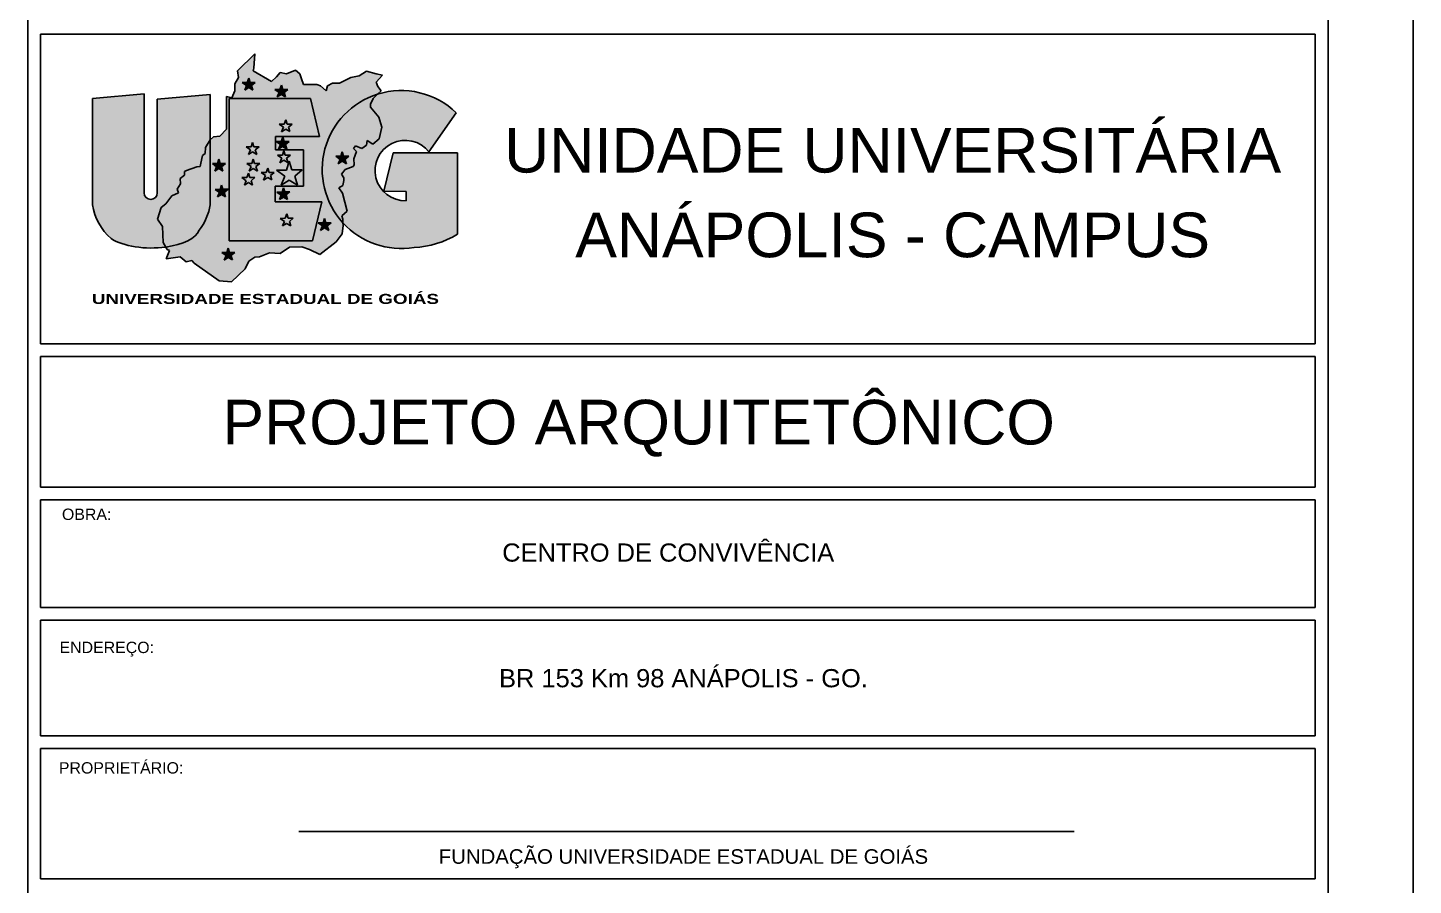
# Model space of a CAD drawing. Extents: x -81 to 244, y 231 to 317.
# Drawn here: x 224.53 to 244.03, y 241.77 to 253.85 of the extents above; entities that cross this region are included whole.
import ezdxf
from ezdxf.enums import TextEntityAlignment as Align

# ---------------------------------------------------------------- set-up
doc = ezdxf.new("R2010")
doc.units = 0
doc.header["$MEASUREMENT"] = 0
for name, color, linetype in [('CAR', 5, 'CONTINUOUS'), ('EST', 6, 'CONTINUOUS'), ('Layer131', 131, 'CONTINUOUS'), ('Layer166', 166, 'CONTINUOUS'), ('Layer51', 51, 'CONTINUOUS'), ('TEXTO02', 3, 'CONTINUOUS'), ('TEXTO05', 3, 'CONTINUOUS'), ('VIDRO', 250, 'CONTINUOUS')]:
    doc.layers.add(name, color=color, linetype=linetype)
doc.styles.add('ARIAL', font='Arial')
doc.styles.add('REGUA60', font='cityb___.ttf', dxfattribs={"width": 1.4})

# ---------------------------------------------------------------- blocks, each defined once
blk = doc.blocks.new('logoUEG')
at = {"layer": 'Layer131'}
h = blk.add_hatch(color=256, dxfattribs=at)
edge = h.paths.add_edge_path()
edge.add_line((13.31374443425739, 10.07438167287063), (13.31374443425739, 15.64208831391795))
edge.add_line((13.31374443425739, 15.64208831391795), (12.91357246593111, 14.98441400410258))
edge.add_line((12.91357246593111, 14.98441400410258), (12.86634155228398, 14.48418719361882))
edge.add_line((12.86634155228398, 14.48418719361882), (12.64908112205887, 14.29542202723206))
edge.add_line((12.64908112205887, 14.29542202723206), (12.51683481706834, 13.63474504543035))
edge.add_line((12.51683481706834, 13.63474504543035), (12.44126586167624, 13.35159766269993))
edge.add_line((12.44126586167624, 13.35159766269993), (12.16732808185259, 13.34215933101052))
edge.add_line((12.16732808185259, 13.34215933101052), (11.2888386588927, 13.02125898837346))
edge.add_line((11.2888386588927, 13.02125898837346), (11.11880850926048, 12.92687640518017))
edge.add_line((11.11880850926048, 12.92687640518017), (11.11880850926048, 12.62485272592198))
edge.add_line((11.11880850926048, 12.62485272592198), (10.74096309924562, 12.32282867981334))
edge.add_line((10.74096309924562, 12.32282867981334), (10.77488341362277, 11.87751536560842))
edge.add_line((10.77488341362277, 11.87751536560842), (10.47346601365666, 11.42190565621047))
edge.add_line((10.47346601365666, 11.42190565621047), (10.58166701796824, 11.10529526424105))
edge.add_line((10.58166701796824, 11.10529526424105), (10.01747575038883, 10.83501810036492))
edge.add_line((10.01747575038883, 10.83501810036492), (9.499656341799891, 10.15546445518342))
edge.add_line((9.499656341799891, 10.15546445518342), (9.113223550490602, 9.838854430064885))
edge.add_line((9.113223550490602, 9.838854430064885), (8.788620537556426, 8.848482229851186))
edge.add_line((8.788620537556426, 8.848482229851186), (9.217560391483062, 8.199817403398754))
edge.add_line((9.217560391483062, 8.199817403398754), (9.263932250473658, 6.8329879083538))
edge.add_line((9.263932250473658, 6.8329879083538), (9.49971543192214, 6.445410205460206))
edge.add_ellipse((8.25534384263733, 8.2178625999411), major_axis=(-4.182594685748472, 0), ratio=0.4438677931801779, start_angle=107.3082217210504, end_angle=169.5576538933651)
edge.add_arc((8.431619338895757, 10.87819592848132), 4.947854363689617, 322.7221573472273, 350.6504538679679)
h.paths.add_polyline_path([(22.89404920851541, 10.33366505860428), (18.89737180258476, 10.33366505860425), (18.89737180258476, 11.66477944870653), (21.31955205684073, 11.6647794487065), (21.31955205684073, 14.79173454204079), (18.90756904091074, 14.79173454204073), (18.90756904091074, 15.92786308049267), (22.69782770419829, 15.92786308049267), (21.90531908035689, 19.19853739080133), (14.94502592170352, 19.19853739080133), (14.94298685387082, 6.974186128151615), (22.09048429169127, 6.974186128151615)])
h.paths.add_polyline_path([(16.24000428703096, 11.76136056741805), (16.40058863376623, 12.14360969918599), (16.03218902664844, 12.40788078538748), (16.46671115320726, 12.41259958438158), (16.58951102224648, 12.78541038445991), (16.70286445533452, 12.41731875022631), (17.14683238479017, 12.41731875022631), (16.82094110639844, 12.1436096991859), (16.94374097543755, 11.76607973326284), (16.58478780427083, 11.97844036202272)], flags=16)
h.paths.add_polyline_path([(19.31944048536707, 8.909402170655397), (19.75396261192589, 8.91412096964956), (19.87676248096511, 9.286931769727886), (19.99011591405304, 8.91884013549415), (20.43408384350903, 8.91884013549415), (20.10819256511684, 8.645131084453851), (20.23099243415618, 8.267601118530848), (19.87203926298957, 8.479961747290616), (19.52725574574947, 8.262881952686001), (19.68784009248498, 8.645131084453794)], flags=16)
h.paths.add_polyline_path([(17.89779998684389, 12.1963778532791), (18.0583843335794, 12.57862698504817), (17.68998472646138, 12.84289807124981), (18.12450685302042, 12.847616870244), (18.24730672205965, 13.22042767032229), (18.3606601551478, 12.85233603608862), (18.80462808460356, 12.85233603608862), (18.47873680621149, 12.57862698504817), (18.60153667525071, 12.20109701912534), (18.24258350408411, 12.41345764788505)], flags=16)
h.paths.add_polyline_path([(16.65863928340411, 12.96602376413693), (16.8192236301395, 13.34827289590476), (16.45082402302171, 13.61254398210633), (16.88534614958019, 13.61726278110052), (17.00814601861964, 13.99007358117876), (17.12149945170768, 13.62198194694514), (17.56546738116344, 13.62198194694508), (17.23957610277148, 13.3482728959047), (17.36237597181071, 12.97074292998167), (17.00342280064422, 13.18310355874155)], flags=16)
h.paths.add_polyline_path([(19.40189212042469, 11.75682389096812), (19.72306081389524, 12.52132215450365), (18.98626159965943, 13.0498643269068), (19.85530585277729, 13.05930192489524), (20.10090559085563, 13.80492352505183), (20.32761245703193, 13.06874025658442), (21.21554831594324, 13.06874025658442), (20.56376575915942, 12.52132215450365), (20.80936549723788, 11.76626222265784), (20.09145915490456, 12.19098348017732)], flags=16)
h.paths.add_polyline_path([(16.60003048520048, 14.3965616312347), (16.76061483193575, 14.77881076300264), (16.39221522481807, 15.04308184920421), (16.82673735137689, 15.0478006481984), (16.94953722041612, 15.4206114482767), (17.06289065350416, 15.05251981404302), (17.50685858295981, 15.05251981404302), (17.18096730456784, 14.7788107630027), (17.30376717360718, 14.40128079707966), (16.94481400244047, 14.61364142583943)], flags=16)
h.paths.add_polyline_path([(19.28455539626873, 13.68059549816104), (19.44513974300412, 14.06284462992892), (19.07674013588633, 14.32711571613044), (19.51126226244514, 14.33183451512468), (19.63406213148437, 14.70464531520287), (19.74741556457252, 14.33655368096925), (20.19138349402829, 14.33655368096925), (19.86549221563632, 14.06284462992892), (19.98829208467555, 13.685314664006), (19.62933891350883, 13.89767529276565)], flags=16)
h.paths.add_polyline_path([(19.44352925291832, 16.34652433330717), (19.6041135996536, 16.72877346507022), (19.23571399253592, 16.99304455127174), (19.67023611909474, 16.99776335026598), (19.79303598813397, 17.37057415034417), (19.90638942122212, 17.0024825161106), (20.35035735067777, 17.0024825161106), (20.02446607228569, 16.72877346507028), (20.14726594132503, 16.3512434991473), (19.78831277015854, 16.56360412790707)], flags=16)
h.paths.add_polyline_path([(24.76674404609309, 12.17074453594211), (24.79164713532009, 12.38224710119906), (24.56751616700501, 12.7057216343469), (24.89480333008225, 13.09134872624378), (25.57653441869672, 13.37320919714318), (25.6784023480011, 13.49848023221489), (25.64705856453952, 14.03088350695879), (25.85863036901367, 14.64941009096646), (25.60004225629291, 14.91561154491319), (25.77243433144008, 15.12700698980046), (26.32095370728871, 14.90778221986193), (26.7284254245061, 15.20530134086385), (26.76760515383296, 15.60460352178387), (27.26127290862394, 15.29142538382911), (27.81011450910069, 15.72687151801802), (28.03649915064864, 16.73880169249037), (27.77436909923711, 17.58406101038122), (27.07138384625955, 18.46503543321393), (27.05946913167463, 18.70313649968091), (27.28585440627728, 19.19124403444584), (27.68163716415006, 19.57440828339827, 0.5489605753179253), (24.70017422107526, 8.525759938819931), (24.6920335123034, 8.824028337123963), (24.59241988928636, 9.135061499744893), (25.07803645975707, 9.520742518676627), (24.65467824540826, 11.07590796493093), (24.35583737635784, 11.52379583649756), (24.67958196768961, 11.72285703122677)])
h.paths.add_polyline_path([(24.29650183184197, 13.59197393645542), (24.45708617857724, 13.97422306822352), (24.08868657145945, 14.23849415442504), (24.52320869801815, 14.24321295341917), (24.64600856705761, 14.61602375349753), (24.75936200014553, 14.24793211926385), (25.20332992960118, 14.24793211926385), (24.87743865120922, 13.97422306822352), (25.00023852024856, 13.59669310230055), (24.64128534908173, 13.80905373106032)], flags=16)
at = {"layer": 'Layer166'}
for points in [[(17.17678091662071, 20.57979181745191), (16.73281298716529, 20.57979181745208), (16.61945955407725, 20.94788345168558), (16.49665968503791, 20.5750726516078), (16.06213755847909, 20.57035385261349), (16.43053716559689, 20.30608276641135), (16.26995281886161, 19.92383363464387), (16.6147363361016, 20.14091342924849), (16.97368950726843, 19.92855280048855), (16.85088963822921, 20.30608276641169)], [(19.53133578057782, 19.98480713563265), (19.41798234748956, 20.35289876986633), (19.29518247845033, 19.98008796978809), (18.86066035189151, 19.9753691707939), (19.22905995900942, 19.71109808459232), (19.06847561227391, 19.3288489528245), (19.41325912951402, 19.54592874742912), (19.77221230068062, 19.3335681186694), (19.64941243164151, 19.71109808459232), (19.97530371003336, 19.98480713563271)], [(32.080791730947, 14.61290896208641), (34.42905986141216, 17.96896045351184, 0.2749972920412433), (27.68163716415017, 19.57440828339838), (27.28585440627717, 19.19124403444528), (27.05946913167475, 18.7031364996808), (27.07138384625966, 18.46503543321387), (27.77436909923699, 17.58406101038139), (28.03649915064875, 16.73880169249014), (27.81011450910069, 15.72687151801836), (27.26127290862416, 15.29142538382939), (26.76760515383296, 15.6046035217841), (26.7284254245061, 15.2053013408638), (26.32095370728871, 14.90778221986216), (25.77243433143997, 15.12700698980041), (25.6000422562928, 14.9156115449133), (25.85863036901367, 14.64941009096628), (25.64705856453963, 14.03088350695884), (25.6784023480011, 13.49848023221506), (25.5765344186965, 13.37320919714307), (24.89480333008225, 13.09134872624395), (24.5675161670049, 12.7057216343469), (24.7916471353202, 12.38224710119914), (24.76674404609298, 12.17074453594299), (24.67958196768961, 11.72285703122665), (24.35583737635784, 11.52379583649775), (24.65467824540838, 11.07590796493091), (25.07803645975707, 9.520742518676457), (24.59241988928636, 9.135061499745035), (24.69203351230317, 8.824028337123991), (24.70017422107526, 8.52575993881996, 0.2532662883255364), (30.79961313127581, 6.408046252702064, 0.1258399748581502), (34.53489754877398, 7.53635162349687), (34.5348975487741, 14.54639367940302), (32.03425021663668, 14.54639367940285), (29.01063041407929, 14.54639367940263), (28.21402011221494, 11.24265820381981), (30.12355629596232, 11.22241561315434), (30.12355629596232, 10.42358067167237, -1.627532073668697)], [(19.34423785452941, 15.23736995105367), (19.18365350779413, 14.85512081928573), (19.52843702503424, 15.07220061389046), (19.88739019620073, 14.85983998513075), (19.76459032716161, 15.23736995105367), (20.09048160555358, 15.51107900209399), (19.64651367609792, 15.51107900209399), (19.53316024300977, 15.87917063632779), (19.41036037397055, 15.50635983624937), (18.97583824741173, 15.50164103725524)], [(24.52320869801815, 14.24321295341917), (24.08868657145945, 14.23849415442504), (24.45708617857724, 13.97422306822347), (24.29650183184185, 13.5919739364557), (24.64128534908184, 13.80905373106026), (25.00023852024856, 13.59669310230049), (24.87743865120922, 13.97422306822352), (25.20332992960118, 14.24793211926385), (24.75936200014553, 14.24793211926385), (24.64600856705749, 14.61602375349736)], [(14.60990281276077, 13.61361628634779), (14.16593488330534, 13.61361628634802), (14.05258145021708, 13.98170792058147), (13.92978158117785, 13.60889712050312), (13.49525945461914, 13.60417832150915), (13.86365906173694, 13.33990723530763), (13.70307471500132, 12.95765810353942), (14.04785823224154, 13.17473789814443), (14.4068114034086, 12.96237726938432), (14.28401153436891, 13.33990723530781)], [(14.1609976929833, 11.39573637017688), (13.72647556642448, 11.39101757118272), (14.09487517354239, 11.1267464849812), (13.93429082680689, 10.74449735321332), (14.2790743440471, 10.96157714781796), (14.63802751521359, 10.74921651905825), (14.51522764617437, 11.12674648498114), (14.84111892456633, 11.40045553602152), (14.39715099511068, 11.40045553602152), (14.28379756202253, 11.76854717025509)], [(19.82996141117337, 10.90001375109873), (20.15585268956534, 11.17372280213871), (19.7118847601098, 11.17372280213888), (19.59853132702142, 11.54181443637276), (19.47573145798231, 11.1690036362946), (19.04120933142349, 11.1642848373001), (19.40960893854128, 10.90001375109853), (19.24902459180589, 10.51776461933036), (19.59380810904599, 10.73484441393532), (19.9527612802126, 10.52248378517555)], [(23.35422585973015, 8.2538728361734), (23.68011713812189, 8.527581887213955), (23.23614920866657, 8.527581887213955), (23.12279577557831, 8.895673521447435), (22.99999590653908, 8.522862721369279), (22.56547377998038, 8.518143922375316), (22.93387338709829, 8.2538728361736), (22.7732890403629, 7.871623704405579), (23.11807255760289, 8.088703499010194), (23.47702572876949, 7.876342870250596)], [(15.09133362833882, 5.710749066513699), (15.41722490673078, 5.984458117554027), (14.97325697727501, 5.984458117554027), (14.85990354418686, 6.352549751787762), (14.73710367514775, 5.979738951709408), (14.30258154858882, 5.975020152715246), (14.67098115570673, 5.710749066513642), (14.51039680897134, 5.328499934745849), (14.85518032621144, 5.545579729350493), (15.21413349737816, 5.333219100590725)]]:
    blk.add_hatch(color=256, dxfattribs=at).paths.add_polyline_path(points)
h = blk.add_hatch(color=256, dxfattribs=at)
edge = h.paths.add_edge_path()
edge.add_line((7.633187593056164, 19.58813270540827), (3.196943251017501, 19.20974504283197))
edge.add_line((3.196943251017501, 19.20974504283197), (3.196943251017501, 10.07438167287103))
edge.add_arc((8.079068346379017, 10.87819592848112), 4.947854363689451, 189.3495461320252, 228.5707605882718)
edge.add_ellipse((8.25534384263733, 8.2178625999411), major_axis=(-4.182594685748472, 0), ratio=0.4438677931801779, start_angle=34.42112360331189, end_angle=107.3082217210505)
edge.add_line((9.49971543192214, 6.44541020545978), (9.263932250473545, 6.832987908354255))
edge.add_line((9.263932250473545, 6.832987908354283), (9.217560391482948, 8.199817403398754))
edge.add_line((9.217560391482948, 8.199817403398754), (8.788620537556426, 8.848482229851044))
edge.add_line((8.788620537556426, 8.848482229851044), (9.113223550490716, 9.838854430065226))
edge.add_line((9.113223550490716, 9.838854430065226), (9.499656341799778, 10.15546445518333))
edge.add_line((9.499656341799664, 10.15546445518333), (10.01747575038871, 10.83501810036535))
edge.add_line((10.01747575038883, 10.83501810036535), (10.58166701796813, 11.10529526424102))
edge.add_line((10.58166701796813, 11.10529526424102), (10.47346601365666, 11.42190565621053))
edge.add_line((10.47346601365666, 11.42190565621053), (10.77488341362289, 11.87751536560822))
edge.add_line((10.77488341362289, 11.87751536560822), (10.74096309924585, 12.32282867981334))
edge.add_line((10.74096309924585, 12.32282867981334), (11.11880850926048, 12.62485272592215))
edge.add_line((11.11880850926048, 12.62485272592215), (11.11880850926048, 12.92687640518011))
edge.add_line((11.11880850926048, 12.92687640518011), (11.2888386588919, 13.02125898837363))
edge.add_line((11.28883865889179, 13.02125898837357), (12.16732808185247, 13.34215933101029))
edge.add_line((12.16732808185247, 13.34215933101035), (12.44126586167613, 13.35159766269987))
edge.add_line((12.44126586167613, 13.35159766269987), (12.51683481706834, 13.63474504542933))
edge.add_line((12.51683481706834, 13.63474504542933), (12.64908112205876, 14.29542202723201))
edge.add_line((12.64908112205876, 14.29542202723201), (12.86634155228398, 14.48418719361882))
edge.add_line((12.86634155228398, 14.48418719361882), (12.913572465931, 14.9844140041024))
edge.add_line((12.91357246593111, 14.9844140041024), (13.31374443425739, 15.64208831391784))
edge.add_line((13.31374443425739, 15.64208831391784), (13.31374443425739, 19.53407727263306))
edge.add_line((13.31374443425739, 19.53407727263306), (8.769299087907257, 19.15568961005681))
edge.add_line((8.769299087907257, 19.15568961005681), (8.769299087907257, 11.10143416191329))
edge.add_arc((8.2012433176792, 11.09757641433183), 0.5680688693334782, -180.38977455466636, 0.3890978114129098, ccw=False)
edge.add_line((7.633187593056164, 11.10144087144576), (7.633187593056164, 19.58813270540827))
at = {"layer": 'Layer51'}
h = blk.add_hatch(color=256, dxfattribs=at)
edge = h.paths.add_edge_path()
edge.add_line((27.68163716415006, 19.57440828339821), (27.97499159690176, 19.85840986928451))
edge.add_line((27.97499159690176, 19.85840986928451), (27.70448940265044, 20.23679753186087))
edge.add_line((27.70448940265044, 20.23679753186087), (27.54218757965623, 20.61518556128743))
edge.add_line((27.54218757965623, 20.61518556128743), (28.08319323426747, 21.20979495496476))
edge.add_line((28.08319323426747, 21.20979495496476), (27.54218757965475, 21.31790582051525))
edge.add_line((27.54218757965475, 21.31790582051525), (26.73067909773931, 21.53412718476562))
edge.add_line((26.73067909773931, 21.53412718476562), (26.08147307187096, 21.15573952218966))
edge.add_line((26.08147307187096, 21.15573952218966), (25.3781655942654, 20.99357322386379))
edge.add_line((25.3781655942654, 20.99357322386379), (24.40435592240851, 20.50707469573712))
edge.add_line((24.40435592240851, 20.50707469573712), (23.80925008216866, 20.50707469573712))
edge.add_line((23.80925008216866, 20.50707469573712), (23.37644543186877, 20.29085296463597))
edge.add_line((23.37644543186877, 20.29085296463597), (23.26824442755742, 19.8584098692844))
edge.add_line((23.26824442755742, 19.8584098692844), (22.78133959162892, 20.29085296463603))
edge.add_line((22.78133959162892, 20.29085296463603), (22.45673657869486, 20.39896383018652))
edge.add_line((22.45673657869486, 20.39896383018652), (21.32062508384354, 20.39896383018652))
edge.add_line((21.32062508384354, 20.39896383018652), (21.15832326085058, 20.88546235831234))
edge.add_line((21.15832326085058, 20.88546235831234), (20.99602207090936, 21.31790582051536))
edge.add_line((20.99602207090936, 21.31790582051536), (20.61731823929244, 21.64223805031628))
edge.add_line((20.61731823929244, 21.64223805031628), (19.8599105760585, 21.31790582051525))
edge.add_line((19.8599105760585, 21.31790582051525), (19.31890492144726, 21.42601631921531))
edge.add_line((19.31890492144726, 21.42601631921531), (18.99430190851285, 21.04762865663895))
edge.add_line((18.99430190851285, 21.04762865663895), (18.56149725821297, 20.66924099406282))
edge.add_line((18.56149725821297, 20.66924099406282), (16.99258174611634, 21.58818261754107))
edge.add_line((16.99258174611634, 21.58818261754107), (17.04668193174496, 21.80440434864187))
edge.add_line((17.04668193174496, 21.80440434864187), (17.15488293605608, 23.0476785687718))
edge.add_line((17.15488293605608, 23.0476785687718), (15.64006824264243, 21.58818261754101))
edge.add_line((15.64006824264243, 21.58818261754101), (15.74826924695378, 20.99357322386385))
edge.add_line((15.74826924695378, 20.99357322386385), (15.42366560096548, 20.45301926296167))
edge.add_line((15.42366560096548, 20.45301926296167), (15.42366560096536, 19.8584098692844))
edge.add_line((15.42366560096536, 19.8584098692844), (15.15316340671393, 19.26380047560735))
edge.add_line((15.15316340671393, 19.26380047560735), (14.72035875641427, 19.3719109743073))
edge.add_line((14.72035875641427, 19.3719109743073), (14.72035875641416, 16.56102993739614))
edge.add_line((14.72035875641416, 16.56102993739614), (14.1252529161743, 15.9664205437191))
edge.add_line((14.1252529161743, 15.9664205437191), (13.58424726156295, 15.91236511094371))
edge.add_line((13.58424726156295, 15.91236511094371), (13.31374443425739, 15.64208831391795))
edge.add_line((13.31374443425739, 15.64208831391795), (13.31374443425739, 10.0743816728708))
edge.add_arc((8.431619338895757, 10.87819592848126), 4.947854363689618, 322.7221573472254, 350.65045386797055, ccw=False)
edge.add_ellipse((8.25534384263733, 8.2178625999411), major_axis=(-4.182594685748472, 0), ratio=0.4438677931801779, start_angle=107.30822172105039, end_angle=169.5576538933651, ccw=False)
edge.add_line((9.49971543192214, 6.445410205460206), (9.623314632441293, 6.242239250167501))
edge.add_line((9.623314632441293, 6.242239250167501), (9.831988314426212, 6.137989486957935))
edge.add_line((9.831988314426212, 6.137989486957935), (9.530570914460327, 5.431408125389083))
edge.add_line((9.530570914460327, 5.431408125389083), (10.73624051432444, 5.605157730738142))
edge.add_line((10.73624051432444, 5.605157730738142), (11.24633096322111, 5.188159044750989))
edge.add_line((11.24633096322111, 5.188159044750989), (11.74482892216054, 5.28082513408657))
edge.add_line((11.74482892216054, 5.28082513408657), (11.9377230931874, 5.056077428685199))
edge.add_line((11.9377230931874, 5.056077428685199), (14.0792032818116, 3.551856889149292))
edge.add_line((14.0792032818116, 3.551856889149292), (15.12579140579896, 3.455329330621964))
edge.add_line((15.12579140579896, 3.455329330621964), (16.30859635121431, 4.581644616093087))
edge.add_line((16.30859635121431, 4.581644616093087), (16.62031860873378, 5.225804884289317))
edge.add_line((16.62031860873378, 5.225804884289317), (17.1374935680667, 5.565581890305197))
edge.add_line((17.1374935680667, 5.565581890305197), (17.54131572736571, 5.593896518523081))
edge.add_line((17.54131572736571, 5.593896518523081), (18.39962464602002, 5.958663019111185))
edge.add_line((18.39962464602002, 5.958663019111185), (19.31504075812813, 5.902891459328515))
edge.add_line((19.31504075812813, 5.902891459328515), (20.12998355950845, 6.427143314213168))
edge.add_line((20.12998355950845, 6.427143314213168), (21.16261726802361, 6.449451864756128))
edge.add_line((21.16261726802361, 6.449451864756128), (21.82277260070202, 6.239933594279847))
edge.add_line((21.82277260070202, 6.239933594279847), (22.73196199092172, 5.797515831693062))
edge.add_line((22.73196199092172, 5.797515831693062), (24.13116957801424, 6.900610942932957))
edge.add_line((24.13116957801424, 6.900610942932957), (24.62827228532296, 7.58777930557676))
edge.add_line((24.62827228532296, 7.58777930557676), (24.7068469824319, 8.281275840703614))
edge.add_line((24.7068469824319, 8.281275840703614), (24.70017422107514, 8.525759938820073))
edge.add_arc((29.70620956504706, 13.10148407403278), 6.782156089818563, 107.36840651440531, 222.4286078647823, ccw=False)
h.paths.add_polyline_path([(22.69782770419829, 15.92786308049267), (18.90756904091063, 15.92786308049267), (18.90756904091063, 14.79173454204073), (21.31955205684073, 14.79173454204079), (21.31955205684073, 11.6647794487065), (18.89737180258476, 11.66477944870653), (18.89737180258476, 10.33366505860425), (22.8940492085153, 10.33366505860423), (22.09048429169127, 6.974186128151558), (14.94298685387082, 6.974186128151558), (14.94502592170352, 19.19853739080133), (21.90531908035689, 19.19853739080133)], flags=16)
h.paths.add_polyline_path([(19.97530371003347, 19.98480713563271), (19.64941243164151, 19.71109808459227), (19.77221230068074, 19.33356811866935), (19.4132591295139, 19.54592874742906), (19.06847561227403, 19.32884895282444), (19.22905995900931, 19.71109808459232), (18.8606603518914, 19.9753691707939), (19.29518247845033, 19.98008796978814), (19.41798234748967, 20.35289876986639), (19.53133578057771, 19.98480713563271)], flags=16)
h.paths.add_polyline_path([(20.3503573506764, 17.00248251610998), (20.02446607228569, 16.72877346507022), (20.14726594132503, 16.3512434991473), (19.78831277015854, 16.56360412790707), (19.44352925291844, 16.34652433330245), (19.60411359965372, 16.72877346507016), (19.23571399253592, 16.99304455127174), (19.67023611909474, 16.99776335026598), (19.79303598813397, 17.37057415034417), (19.90638942122212, 17.0024825161106)], flags=0)
h.paths.add_polyline_path([(20.09048160555358, 15.51107900209399), (19.76459032716161, 15.23736995105361), (19.88739019620073, 14.85983998513069), (19.52843702503435, 15.07220061389052), (19.18365350779425, 14.85512081928579), (19.34423785452952, 15.23736995105367), (18.97583824741162, 15.50164103725524), (19.41036037397055, 15.50635983624926), (19.53316024300977, 15.87917063632761), (19.64651367609792, 15.51107900209399)], flags=16)
h.paths.add_polyline_path([(19.63406213148437, 14.70464531520298), (19.74741556457252, 14.33655368096925), (20.19138349402829, 14.33655368096925), (19.86549221563632, 14.06284462992892), (19.98829208467555, 13.685314664006), (19.62933891350883, 13.89767529276565), (19.28455539626884, 13.68059549816104), (19.44513974300412, 14.06284462992892), (19.07674013588633, 14.32711571613044), (19.51126226244514, 14.33183451512468)], flags=0)
h.paths.add_polyline_path([(17.17678091662106, 20.57979181745213), (16.85088963822898, 20.30608276641175), (16.97368950726843, 19.92855280048877), (16.61473633610171, 20.14091342924849), (16.2699528188615, 19.92383363464376), (16.430537165597, 20.30608276641163), (16.06213755847909, 20.57035385261327), (16.49665968503803, 20.57507265160746), (16.61945955407714, 20.94788345168564), (16.73281298716529, 20.57979181745208)], flags=16)
h.paths.add_polyline_path([(20.10090559085575, 13.80492352505166), (20.32761245703205, 13.06874025658442), (21.21554831594347, 13.06874025658442), (20.56376575915942, 12.52132215450371), (20.80936549723776, 11.76626222265779), (20.09145915490456, 12.19098348017727), (19.40189212042469, 11.75682389096809), (19.72306081389524, 12.52132215450365), (18.98626159965943, 13.0498643269068), (19.85530585277729, 13.05930192489524)], flags=0)
h.paths.add_polyline_path([(17.50685858295799, 15.05251981404177), (17.18096730456796, 14.77881076300264), (17.30376717360718, 14.40128079707978), (16.94481400244047, 14.61364142583943), (16.60003048520059, 14.39656163123482), (16.76061483193587, 14.7788107630027), (16.39221522481796, 15.04308184920421), (16.82673735137678, 15.0478006481984), (16.94953722041612, 15.42061144827659), (17.06289065350427, 15.05251981404302)], flags=0)
h.paths.add_polyline_path([(18.80462808460334, 12.8523360360885), (18.47873680621149, 12.57862698504823), (18.60153667525071, 12.20109701912531), (18.24258350408411, 12.41345764788502), (17.89779998684401, 12.19637785328044), (18.0583843335794, 12.57862698504817), (17.68998472646138, 12.84289807124981), (18.12450685302042, 12.847616870244), (18.24730672205965, 13.22042767032229), (18.3606601551478, 12.85233603608862)], flags=0)
h.paths.add_polyline_path([(17.5654673811639, 13.62198194694565), (17.23957610277148, 13.3482728959047), (17.36237597181071, 12.97074292998167), (17.00342280064422, 13.18310355874155), (16.65863928340411, 12.96602376413688), (16.8192236301395, 13.34827289590481), (16.45082402302171, 13.61254398210633), (16.88534614958019, 13.61726278110052), (17.00814601861964, 13.99007358117876), (17.12149945170768, 13.62198194694514)], flags=0)
h.paths.add_polyline_path([(19.59853132702142, 11.54181443637262), (19.71188476010968, 11.17372280213888), (20.15585268956534, 11.17372280213891), (19.82996141117337, 10.90001375109853), (19.9527612802126, 10.52248378517544), (19.59380810904611, 10.73484441393532), (19.24902459180589, 10.51776461933068), (19.40960893854117, 10.90001375109853), (19.04120933142337, 11.16428483730007), (19.47573145798219, 11.16900363629418)], flags=16)
h.paths.add_polyline_path([(17.14683238479029, 12.41731875022634), (16.82094110639821, 12.1436096991859), (16.94374097543744, 11.7660797332629), (16.58478780427095, 11.97844036202275), (16.24000428703084, 11.76136056741811), (16.40058863376635, 12.14360969918596), (16.03218902664855, 12.4078807853875), (16.46671115320726, 12.41259958438161), (16.58951102224648, 12.78541038445991), (16.70286445533452, 12.41731875022631)], flags=0)
h.paths.add_polyline_path([(14.60990281276088, 13.61361628634802), (14.28401153436891, 13.33990723530752), (14.40681140340837, 12.96237726938477), (14.04785823224165, 13.17473789814443), (13.70307471500155, 12.95765810353987), (13.86365906173705, 13.33990723530769), (13.49525945461914, 13.60417832150915), (13.92978158117785, 13.60889712050334), (14.05258145021719, 13.98170792058175), (14.16593488330511, 13.61361628634796)], flags=16)
h.paths.add_polyline_path([(23.12279577557842, 8.895673521447833), (23.23614920866646, 8.527581887213955), (23.68011713812211, 8.527581887213955), (23.35422585973026, 8.253872836173656), (23.47702572876972, 7.876342870250625), (23.11807255760289, 8.08870349901045), (22.7732890403629, 7.871623704405778), (22.93387338709829, 8.253872836173542), (22.56547377998038, 8.518143922375145), (22.9999959065392, 8.52286272136925)], flags=16)
h.paths.add_polyline_path([(19.87676248096511, 9.286931769727914), (19.99011591405315, 8.918840135494179), (20.43408384350903, 8.918840135494179), (20.10819256511672, 8.645131084453823), (20.23099243415629, 8.267601118530791), (19.87203926298969, 8.479961747290616), (19.52725574574936, 8.262881952685944), (19.68784009248509, 8.64513108445388), (19.31944048536707, 8.909402170655426), (19.75396261192577, 8.914120969649503)], flags=0)
h.paths.add_polyline_path([(14.84111892456622, 11.40045553602147), (14.51522764617425, 11.12674648498114), (14.63802751521371, 10.74921651905819), (14.27907434404722, 10.96157714781796), (13.934290826807, 10.74449735321335), (14.09487517354239, 11.12674648498123), (13.7264755664246, 11.39101757118269), (14.16099769298319, 11.39573637017688), (14.28379756202253, 11.7685471702552), (14.39715099511068, 11.40045553602155)], flags=16)
h.paths.add_polyline_path([(14.85990354418686, 6.352549751787791), (14.97325697727513, 5.984458117554027), (15.41722490673089, 5.984458117554027), (15.0913336283387, 5.710749066513642), (15.21413349737793, 5.333219100590753), (14.85518032621133, 5.545579729350465), (14.51039680897134, 5.328499934745878), (14.67098115570673, 5.710749066513756), (14.30258154858882, 5.975020152715274), (14.73710367514752, 5.979738951709379)], flags=16)
h = blk.add_hatch(color=256, dxfattribs=at)
h.paths.add_polyline_path([(20.02446607228592, 16.72877346507028), (20.35035735067777, 17.0024825161106), (19.90638942122212, 17.0024825161106), (19.79303598813385, 17.37057415034434), (19.67023611909474, 16.99776335026587), (19.23571399253581, 16.99304455127179), (19.60411359965372, 16.72877346507022), (19.44352925291844, 16.3465243333024), (19.78831277015843, 16.56360412790707), (20.14726594132503, 16.35124349914736)])
h.paths.add_polyline_path([(17.50685858295992, 15.05251981404302), (17.06289065350416, 15.05251981404302), (16.94953722041612, 15.42061144827642), (16.82673735137689, 15.04780064819835), (16.39221522481807, 15.04308184920421), (16.76061483193587, 14.77881076300264), (16.6000304852007, 14.39656163123487), (16.94481400244058, 14.61364142583949), (17.30376717360718, 14.40128079707961), (17.18096730456796, 14.7788107630027)])
h.paths.add_polyline_path([(17.56546738116344, 13.6219819469452), (17.12149945170779, 13.62198194694514), (17.00814601861964, 13.99007358117882), (16.8853461495803, 13.61726278110046), (16.45082402302171, 13.61254398210633), (16.8192236301395, 13.34827289590481), (16.65863928340423, 12.96602376413699), (17.0034228006441, 13.18310355874155), (17.36237597181082, 12.97074292998178), (17.23957610277148, 13.34827289590481)])
h.paths.add_polyline_path([(20.19138349402817, 14.33655368096925), (19.74741556457252, 14.33655368096925), (19.63406213148437, 14.70464531520287), (19.51126226244514, 14.33183451512457), (19.07674013588621, 14.32711571613049), (19.44513974300412, 14.06284462992897), (19.28455539626884, 13.6805954981611), (19.62933891350883, 13.89767529276571), (19.98829208467555, 13.685314664006), (19.86549221563632, 14.06284462992892)])
h.paths.add_polyline_path([(18.80462808460345, 12.85233603608856), (18.3606601551478, 12.85233603608862), (18.24730672205965, 13.22042767032229), (18.12450685302042, 12.847616870244), (17.68998472646138, 12.84289807124986), (18.05838433357928, 12.57862698504817), (17.89779998684412, 12.19637785328044), (18.242583504084, 12.41345764788505), (18.60153667525071, 12.20109701912523), (18.47873680621149, 12.57862698504823)])
h.paths.add_polyline_path([(17.14683238479017, 12.41731875022629), (16.70286445533452, 12.41731875022631), (16.58951102224637, 12.78541038445985), (16.46671115320726, 12.41259958438161), (16.03218902664833, 12.40788078538748), (16.40058863376623, 12.14360969918596), (16.24000428703096, 11.76136056741814), (16.58478780427095, 11.97844036202272), (16.94374097543755, 11.76607973326298), (16.82094110639832, 12.14360969918596)])
h.paths.add_polyline_path([(21.21554831594335, 13.06874025658442), (20.32761245703205, 13.06874025658442), (20.10090559085575, 13.80492352505172), (19.85530585277729, 13.05930192489524), (18.98626159965943, 13.04986432690674), (19.72306081389524, 12.52132215450359), (19.40189212042469, 11.75682389096804), (20.09145915490467, 12.19098348017735), (20.80936549723788, 11.76626222265773), (20.56376575915942, 12.52132215450365)])
h.paths.add_polyline_path([(20.10819256511684, 8.645131084453851), (20.43408384350892, 8.918840135494179), (19.99011591405304, 8.91884013549415), (19.87676248096511, 9.286931769727886), (19.75396261192589, 8.914120969649503), (19.31944048536695, 8.909402170655397), (19.68784009248498, 8.645131084453851), (19.52725574574936, 8.262881952685944), (19.87203926298957, 8.479961747290673), (20.23099243415606, 8.267601118530848)])
at = {"layer": 'Layer131'}
for p, q in [((14.94298685387082, 6.974186128151587), (14.94502592170352, 19.19853739080133)), ((14.94502592170352, 19.19853739080133), (21.90531908035689, 19.19853739080133)), ((21.90531908035689, 19.19853739080133), (22.69782770419829, 15.92786308049267)), ((27.05946913167475, 18.7031364996808), (27.28585440627728, 19.19124403444579)), ((27.28585440627728, 19.19124403444579), (27.68163716415017, 19.57440828339838)), ((27.07138384625966, 18.46503543321387), (27.05946913167475, 18.7031364996808)), ((27.77436909923722, 17.58406101038099), (27.07138384625966, 18.46503543321387)), ((28.03649915064875, 16.73880169249037), (27.77436909923722, 17.58406101038099)), ((27.81011450910057, 15.72687151801796), (28.03649915064875, 16.73880169249037)), ((13.31374443425739, 15.64208831391801), (12.91357246593111, 14.98441400410263)), ((13.31374443425739, 15.64208831391801), (13.31374443425739, 10.0743816728714)), ((18.90756904091074, 15.92786308049267), (18.90756904091074, 14.79173454204079)), ((22.69782770419829, 15.92786308049267), (18.90756904091074, 15.92786308049267)), ((26.7284254245061, 15.2053013408638), (26.76760515383296, 15.60460352178393)), ((26.76760515383296, 15.60460352178393), (27.26127290862394, 15.29142538382905)), ((27.26127290862394, 15.29142538382905), (27.81011450910057, 15.72687151801796)), ((12.64908112205876, 14.29542202723201), (12.51683481706834, 13.63474504542967)), ((12.86634155228398, 14.48418719361882), (12.64908112205876, 14.29542202723201)), ((12.91357246593111, 14.98441400410263), (12.86634155228398, 14.48418719361882)), ((18.90756904091074, 14.79173454204079), (21.31955205684073, 14.79173454204079)), ((21.31955205684073, 14.79173454204079), (21.31955205684073, 11.66477944870653)), ((25.60004225629291, 14.91561154491313), (25.77243433144008, 15.12700698980052)), ((25.85863036901367, 14.64941009096651), (25.60004225629291, 14.91561154491313)), ((25.64705856453952, 14.03088350695862), (25.85863036901367, 14.64941009096651)), ((25.77243433144008, 15.12700698980052), (26.32095370728871, 14.90778221986193)), ((26.32095370728871, 14.90778221986193), (26.7284254245061, 15.2053013408638)), ((12.16732808185282, 13.34215933101052), (11.2888386588927, 13.02125898837346)), ((12.44126586167636, 13.35159766269999), (12.16732808185282, 13.34215933101052)), ((12.51683481706834, 13.63474504542967), (12.44126586167636, 13.35159766269999)), ((24.56751616700501, 12.7057216343469), (24.89480333008225, 13.09134872624372)), ((24.89480333008225, 13.09134872624372), (25.57653441869672, 13.37320919714324)), ((25.57653441869672, 13.37320919714324), (25.6784023480011, 13.49848023221489)), ((25.6784023480011, 13.49848023221489), (25.64705856453952, 14.03088350695862)), ((11.11880850926048, 12.62485272592198), (10.74096309924573, 12.32282867981334)), ((10.74096309924573, 12.32282867981334), (10.77488341362277, 11.87751536560839)), ((11.2888386588927, 13.02125898837346), (11.11880850926048, 12.92687640518011)), ((11.11880850926048, 12.92687640518011), (11.11880850926048, 12.62485272592198)), ((24.79164713532009, 12.38224710119897), (24.56751616700501, 12.7057216343469)), ((24.67958196768973, 11.72285703122682), (24.76674404609298, 12.17074453594282)), ((24.76674404609298, 12.17074453594282), (24.79164713532009, 12.38224710119897)), ((10.01747575038871, 10.83501810036481), (9.499656341799891, 10.15546445518351)), ((10.58166701796813, 11.10529526424102), (10.01747575038871, 10.83501810036481)), ((10.77488341362277, 11.87751536560839), (10.47346601365666, 11.42190565621053)), ((10.47346601365666, 11.42190565621053), (10.58166701796813, 11.10529526424102)), ((18.89737180258476, 11.66477944870653), (18.89737180258476, 10.33366505860425)), ((21.31955205684073, 11.66477944870653), (18.89737180258476, 11.66477944870653)), ((24.35583737635784, 11.52379583649758), (24.67958196768973, 11.72285703122682)), ((24.65467824540838, 11.07590796493108), (24.35583737635784, 11.52379583649758)), ((25.07803645975707, 9.520742518676656), (24.65467824540838, 11.07590796493108)), ((9.113223550490602, 9.838854430064885), (8.788620537556426, 8.848482229851243)), ((9.499656341799891, 10.15546445518351), (9.113223550490602, 9.838854430064885)), ((18.89737180258476, 10.33366505860425), (22.8940492085153, 10.33366505860425)), ((22.8940492085153, 10.33366505860425), (22.09048429169127, 6.974186128151587)), ((24.59241988928636, 9.135061499744864), (25.07803645975707, 9.520742518676656)), ((8.788620537556426, 8.848482229851243), (9.217560391483062, 8.199817403398754)), ((24.69203351230328, 8.824028337123991), (24.59241988928636, 9.135061499744864)), ((24.69203351230328, 8.824028337123991), (24.70017422107526, 8.52575993882013)), ((9.217560391483062, 8.199817403398754), (9.263932250473658, 6.832987908354085)), ((9.263932250473658, 6.832987908354085), (9.499715431922027, 6.445410205460178)), ((22.09048429169127, 6.974186128151587), (14.94298685387082, 6.974186128151587))]:
    blk.add_line(p, q, dxfattribs=at)
for centre, radius, start, end in [((29.70620956504695, 13.10148407403278), 6.782156089818556, 107.3684065144248, 222.4286078647733), ((8.431619338895644, 10.87819592848112), 4.947854363689596, 322.7221573473547, 350.650453867978)]:
    blk.add_arc(centre, radius, start, end, dxfattribs=at)
blk.add_ellipse((8.25534384263733, 8.2178625999411), major_axis=(-4.182594685748472, 0), ratio=0.4438677931801779, start_param=1.872881783492426, end_param=2.959339332396204, dxfattribs=at)
at = {"layer": 'Layer166'}
for p, q in [((16.06213755847909, 20.57035385261327), (16.49665968503791, 20.57507265160746)), ((16.430537165597, 20.30608276641169), (16.06213755847909, 20.57035385261327)), ((16.26995281886161, 19.92383363464387), (16.430537165597, 20.30608276641169)), ((16.49665968503791, 20.57507265160746), (16.61945955407714, 20.94788345168575)), ((16.61945955407714, 20.94788345168575), (16.73281298716529, 20.57979181745208)), ((16.73281298716529, 20.57979181745208), (17.17678091662106, 20.57979181745208)), ((17.17678091662106, 20.57979181745208), (16.85088963822898, 20.30608276641169)), ((16.85088963822898, 20.30608276641169), (16.97368950726832, 19.92855280048877)), ((19.29518247845033, 19.98008796978809), (19.41798234748956, 20.35289876986639)), ((19.41798234748956, 20.35289876986639), (19.53133578057782, 19.98480713563271)), ((3.196943251017501, 19.20974504283197), (7.633187593056164, 19.58813270540827)), ((3.196943251017501, 19.20974504283197), (3.196943251017501, 10.07438167287887)), ((7.633187593056164, 19.58813270540827), (7.633187593056164, 11.09371195721772)), ((8.769299087907257, 19.15568961005692), (13.31374443425739, 19.53407727263306)), ((8.769299087907257, 19.15568961005692), (8.769299087907257, 11.10143416189999)), ((13.31374443425739, 19.53407727263306), (13.31374443425739, 15.64208831391801)), ((16.6147363361016, 20.14091342924849), (16.26995281886161, 19.92383363464387)), ((16.97368950726832, 19.92855280048877), (16.6147363361016, 20.14091342924849)), ((18.86066035189151, 19.9753691707939), (19.29518247845033, 19.98008796978809)), ((19.22905995900942, 19.71109808459232), (18.86066035189151, 19.9753691707939)), ((19.06847561227403, 19.3288489528245), (19.22905995900942, 19.71109808459232)), ((19.41325912951402, 19.54592874742912), (19.06847561227403, 19.3288489528245)), ((19.77221230068074, 19.3335681186694), (19.41325912951402, 19.54592874742912)), ((19.53133578057782, 19.98480713563271), (19.97530371003336, 19.98480713563271)), ((19.97530371003336, 19.98480713563271), (19.64941243164151, 19.71109808459232)), ((19.64941243164151, 19.71109808459232), (19.77221230068074, 19.3335681186694)), ((34.42905986141216, 17.96896045351184), (32.08079173095371, 14.61290896209584)), ((18.97583824741173, 15.50164103725524), (19.41036037397055, 15.50635983624937)), ((19.34423785452952, 15.23736995105367), (18.97583824741173, 15.50164103725524)), ((19.41036037397055, 15.50635983624937), (19.53316024300977, 15.87917063632767)), ((19.53316024300977, 15.87917063632767), (19.64651367609792, 15.51107900209399)), ((19.64651367609792, 15.51107900209399), (20.09048160555358, 15.51107900209399)), ((20.09048160555358, 15.51107900209399), (19.76459032716161, 15.23736995105367)), ((19.18365350779425, 14.85512081928584), (19.34423785452952, 15.23736995105367)), ((19.52843702503424, 15.07220061389046), (19.18365350779425, 14.85512081928584)), ((19.88739019620084, 14.85983998513069), (19.52843702503424, 15.07220061389046)), ((19.76459032716161, 15.23736995105367), (19.88739019620084, 14.85983998513069)), ((24.52320869801815, 14.24321295341917), (24.64600856705749, 14.61602375349753)), ((24.64600856705749, 14.61602375349753), (24.75936200014553, 14.24793211926385)), ((29.0106304140794, 14.54639367940285), (28.21402011221494, 11.24265820381981)), ((32.03425021663668, 14.54639367940285), (29.0106304140794, 14.54639367940285)), ((32.03425021663668, 14.54639367940285), (34.53489754877398, 14.54639367940285)), ((34.53489754877398, 14.54639367940285), (34.53489754877398, 7.53635162349687)), ((13.49525945461914, 13.60417832150915), (13.92978158117796, 13.60889712050334)), ((13.86365906173694, 13.33990723530763), (13.49525945461914, 13.60417832150915)), ((13.70307471500155, 12.95765810353981), (13.86365906173694, 13.33990723530763)), ((14.04785823224165, 13.17473789814443), (13.70307471500155, 12.95765810353981)), ((13.92978158117796, 13.60889712050334), (14.05258145021719, 13.9817079205817)), ((14.40681140340826, 12.96237726938466), (14.04785823224165, 13.17473789814443)), ((14.05258145021719, 13.9817079205817), (14.16593488330523, 13.61361628634802)), ((14.16593488330523, 13.61361628634802), (14.60990281276088, 13.61361628634802)), ((14.60990281276088, 13.61361628634802), (14.28401153436903, 13.33990723530763)), ((14.28401153436903, 13.33990723530763), (14.40681140340826, 12.96237726938466)), ((24.08868657145945, 14.23849415442504), (24.52320869801815, 14.24321295341917)), ((24.45708617857724, 13.97422306822352), (24.08868657145945, 14.23849415442504)), ((24.29650183184185, 13.5919739364557), (24.45708617857724, 13.97422306822352)), ((24.64128534908184, 13.80905373106032), (24.29650183184185, 13.5919739364557)), ((25.00023852024856, 13.59669310230049), (24.64128534908184, 13.80905373106032)), ((24.75936200014553, 14.24793211926385), (25.20332992960118, 14.24793211926385)), ((25.20332992960118, 14.24793211926385), (24.87743865120922, 13.97422306822352)), ((24.87743865120922, 13.97422306822352), (25.00023852024856, 13.59669310230049)), ((13.72647556642448, 11.39101757118272), (14.1609976929833, 11.39573637017688)), ((14.09487517354239, 11.12674648498117), (13.72647556642448, 11.39101757118272)), ((13.934290826807, 10.74449735321335), (14.09487517354239, 11.12674648498117)), ((14.2790743440471, 10.96157714781796), (13.934290826807, 10.74449735321335)), ((14.1609976929833, 11.39573637017688), (14.28379756202253, 11.7685471702552)), ((14.63802751521371, 10.74921651905819), (14.2790743440471, 10.96157714781796)), ((14.28379756202253, 11.7685471702552), (14.39715099511068, 11.40045553602152)), ((14.39715099511068, 11.40045553602152), (14.84111892456633, 11.40045553602152)), ((14.84111892456633, 11.40045553602152), (14.51522764617437, 11.12674648498117)), ((14.51522764617437, 11.12674648498117), (14.63802751521371, 10.74921651905819)), ((19.04120933142337, 11.1642848373001), (19.47573145798219, 11.16900363629424)), ((19.40960893854128, 10.90001375109853), (19.04120933142337, 11.1642848373001)), ((19.24902459180589, 10.51776461933071), (19.40960893854128, 10.90001375109853)), ((19.59380810904599, 10.73484441393532), (19.24902459180589, 10.51776461933071)), ((19.47573145798219, 11.16900363629424), (19.59853132702142, 11.54181443637256)), ((19.9527612802126, 10.52248378517555), (19.59380810904599, 10.73484441393532)), ((19.59853132702142, 11.54181443637256), (19.71188476010968, 11.17372280213888)), ((19.71188476010968, 11.17372280213888), (20.15585268956534, 11.17372280213888)), ((20.15585268956534, 11.17372280213888), (19.82996141117337, 10.90001375109853)), ((19.82996141117337, 10.90001375109853), (19.9527612802126, 10.52248378517555)), ((28.21402011221494, 11.24265820381981), (30.12355629596232, 11.22241561315454)), ((30.12355629596232, 11.22241561315454), (30.12355629596232, 10.42358067167237)), ((22.56547377998038, 8.518143922375145), (22.9999959065392, 8.522862721369279)), ((22.93387338709829, 8.2538728361736), (22.56547377998038, 8.518143922375145)), ((22.9999959065392, 8.522862721369279), (23.12279577557842, 8.895673521447634)), ((23.12279577557842, 8.895673521447634), (23.23614920866646, 8.527581887213955)), ((23.23614920866646, 8.527581887213955), (23.68011713812223, 8.527581887213955)), ((23.68011713812223, 8.527581887213955), (23.35422585973015, 8.2538728361736)), ((22.7732890403629, 7.871623704405778), (22.93387338709829, 8.2538728361736)), ((23.11807255760289, 8.088703499010393), (22.7732890403629, 7.871623704405778)), ((23.4770257287696, 7.876342870250596), (23.11807255760289, 8.088703499010393)), ((23.35422585973015, 8.2538728361736), (23.4770257287696, 7.876342870250596)), ((14.30258154858882, 5.975020152715246), (14.73710367514764, 5.979738951709408)), ((14.67098115570673, 5.710749066513699), (14.30258154858882, 5.975020152715246)), ((14.73710367514764, 5.979738951709408), (14.85990354418686, 6.352549751787706)), ((14.85990354418686, 6.352549751787706), (14.97325697727513, 5.984458117554027)), ((14.97325697727513, 5.984458117554027), (15.41722490673078, 5.984458117554027)), ((15.41722490673078, 5.984458117554027), (15.09133362833882, 5.710749066513699)), ((14.51039680897134, 5.328499934745878), (14.67098115570673, 5.710749066513699)), ((14.85518032621144, 5.545579729350493), (14.51039680897134, 5.328499934745878)), ((15.21413349737804, 5.333219100590725), (14.85518032621144, 5.545579729350493)), ((15.09133362833882, 5.710749066513699), (15.21413349737804, 5.333219100590725))]:
    blk.add_line(p, q, dxfattribs=at)
for centre, radius, start, end in [((29.70620956504695, 13.10148407403278), 6.782156089818556, 45.8639785035118, 107.3684065144042), ((30.04111680248047, 13.01396599886857), 2.591696821281221, 38.09362446633606, 271.8228335614953), ((8.201243317679655, 11.09757641426179), 0.5680688693334773, 180.3897745475995, 0.3890978171350978), ((8.079068346379131, 10.87819592848112), 4.947854363689596, 189.3495461319411, 228.5707605882746), ((29.70620956504695, 13.10148407403278), 6.782156089818556, 222.4286078647733, 279.277582603282), ((30.46120382994764, 14.27539011584338), 7.8746187410015, 272.4630269045223, 301.152619058015)]:
    blk.add_arc(centre, radius, start, end, dxfattribs=at)
blk.add_ellipse((8.25534384263733, 8.2178625999411), major_axis=(-4.182594685748472, 0), ratio=0.4438677931801779, start_param=0.600761939113727, end_param=1.872881783492427, dxfattribs=at)
at = {"layer": 'Layer51'}
for p, q in [((15.64006824264243, 21.58818261754107), (17.1548829360562, 23.04767856877186)), ((17.1548829360562, 23.04767856877186), (17.04668193174484, 21.80440434864204)), ((15.74826924695378, 20.99357322386379), (15.64006824264243, 21.58818261754107)), ((17.04668193174484, 21.80440434864204), (16.99258174611634, 21.58818261754107)), ((16.99258174611634, 21.58818261754107), (18.56149725821297, 20.66924099406276)), ((18.99430190851285, 21.04762865663901), (19.31890492144714, 21.42601631921525)), ((19.31890492144714, 21.42601631921525), (19.85991057605838, 21.31790582051519)), ((19.85991057605838, 21.31790582051519), (20.61731823929244, 21.64223805031628)), ((20.61731823929244, 21.64223805031628), (20.99602207090948, 21.31790582051519)), ((26.08147307187096, 21.15573952218961), (26.73067909773931, 21.53412718476568)), ((26.73067909773931, 21.53412718476568), (27.54218757965623, 21.31790582051519)), ((15.42366560096536, 20.45301926296173), (15.74826924695378, 20.99357322386379)), ((15.42366560096536, 19.85840986928446), (15.42366560096536, 20.45301926296173)), ((18.56149725821297, 20.66924099406276), (18.99430190851285, 21.04762865663901)), ((20.99602207090948, 21.31790582051519), (21.15832326084933, 20.88546235831325)), ((21.15832326084933, 20.88546235831325), (21.32062508384365, 20.39896383018652)), ((21.32062508384365, 20.39896383018652), (22.45673657869474, 20.39896383018652)), ((22.45673657869474, 20.39896383018652), (22.78133959162892, 20.29085296463597)), ((22.78133959162892, 20.29085296463597), (23.26824442755742, 19.85840986928446)), ((23.26824442755742, 19.85840986928446), (23.37644543186877, 20.29085296463597)), ((23.37644543186877, 20.29085296463597), (23.80925008216866, 20.50707469573712)), ((23.80925008216866, 20.50707469573712), (24.40435592240851, 20.50707469573712)), ((24.40435592240851, 20.50707469573712), (25.3781655942654, 20.99357322386379)), ((25.3781655942654, 20.99357322386379), (26.08147307187096, 21.15573952218961)), ((27.54218757965623, 21.31790582051519), (28.08319323426736, 21.20979495496476)), ((28.08319323426736, 21.20979495496476), (27.54218757965623, 20.61518556128749)), ((27.54218757965623, 20.61518556128749), (27.70448940265044, 20.2367975318607)), ((27.70448940265044, 20.2367975318607), (27.97499159690176, 19.85840986928446)), ((14.72035875641416, 16.56102993739614), (14.72035875641416, 19.3719109743073)), ((14.72035875641416, 19.3719109743073), (15.15316340671393, 19.26380047560735)), ((15.15316340671393, 19.26380047560735), (15.42366560096536, 19.85840986928446)), ((27.68163716414995, 19.57440828339816), (27.97499159690176, 19.85840986928446)), ((19.23571399253592, 16.99304455127179), (19.67023611909474, 16.99776335026593)), ((19.60411359965372, 16.72877346507028), (19.23571399253592, 16.99304455127179)), ((19.44352925291844, 16.34652433330245), (19.60411359965372, 16.72877346507028)), ((19.67023611909474, 16.99776335026593), (19.79303598813397, 17.37057415034428)), ((19.79303598813397, 17.37057415034428), (19.90638942122212, 17.0024825161106)), ((19.90638942122212, 17.0024825161106), (20.35035735067777, 17.0024825161106)), ((20.35035735067777, 17.0024825161106), (20.0244660722858, 16.72877346507028)), ((20.0244660722858, 16.72877346507028), (20.14726594132503, 16.35124349914724)), ((13.31374443425739, 15.64208831391801), (13.58424726156295, 15.91236511094371)), ((13.58424726156295, 15.91236511094371), (14.1252529161743, 15.9664205437191)), ((14.1252529161743, 15.9664205437191), (14.72035875641416, 16.56102993739614)), ((19.78831277015843, 16.56360412790707), (19.44352925291844, 16.34652433330245)), ((20.14726594132503, 16.35124349914724), (19.78831277015843, 16.56360412790707)), ((16.39221522481807, 15.04308184920421), (16.82673735137678, 15.0478006481984)), ((16.76061483193587, 14.77881076300264), (16.39221522481807, 15.04308184920421)), ((16.60003048520059, 14.39656163123482), (16.76061483193587, 14.77881076300264)), ((16.94481400244047, 14.61364142583943), (16.60003048520059, 14.39656163123482)), ((16.82673735137678, 15.0478006481984), (16.94953722041612, 15.4206114482767)), ((17.30376717360718, 14.40128079707972), (16.94481400244047, 14.61364142583943)), ((16.94953722041612, 15.4206114482767), (17.06289065350416, 15.05251981404302)), ((17.06289065350416, 15.05251981404302), (17.50685858295992, 15.05251981404302)), ((17.50685858295992, 15.05251981404302), (17.18096730456796, 14.77881076300264)), ((17.18096730456796, 14.77881076300264), (17.30376717360718, 14.40128079707972)), ((19.07674013588633, 14.32711571613049), (19.51126226244514, 14.33183451512463)), ((19.44513974300412, 14.06284462992892), (19.07674013588633, 14.32711571613049)), ((19.51126226244514, 14.33183451512463), (19.63406213148437, 14.70464531520292)), ((19.63406213148437, 14.70464531520292), (19.74741556457252, 14.33655368096925)), ((19.74741556457252, 14.33655368096925), (20.19138349402817, 14.33655368096925)), ((20.19138349402817, 14.33655368096925), (19.86549221563632, 14.06284462992892)), ((16.4508240230216, 13.61254398210633), (16.8853461495803, 13.61726278110052)), ((16.8192236301395, 13.34827289590476), (16.4508240230216, 13.61254398210633)), ((16.65863928340411, 12.96602376413693), (16.8192236301395, 13.34827289590476)), ((17.0034228006441, 13.18310355874155), (16.65863928340411, 12.96602376413693)), ((16.8853461495803, 13.61726278110052), (17.00814601861964, 13.99007358117882)), ((17.36237597181082, 12.97074292998184), (17.0034228006441, 13.18310355874155)), ((17.00814601861964, 13.99007358117882), (17.12149945170779, 13.62198194694514)), ((17.12149945170779, 13.62198194694514), (17.56546738116344, 13.62198194694514)), ((17.56546738116344, 13.62198194694514), (17.23957610277148, 13.34827289590476)), ((17.23957610277148, 13.34827289590476), (17.36237597181082, 12.97074292998184)), ((18.12450685302042, 12.847616870244), (18.24730672205965, 13.22042767032229)), ((18.24730672205965, 13.22042767032229), (18.3606601551478, 12.85233603608862)), ((19.28455539626884, 13.6805954981611), (19.44513974300412, 14.06284462992892)), ((19.62933891350883, 13.89767529276571), (19.28455539626884, 13.6805954981611)), ((19.98829208467555, 13.68531466400594), (19.62933891350883, 13.89767529276571)), ((19.85530585277729, 13.05930192489518), (20.10090559085575, 13.80492352505178)), ((19.86549221563632, 14.06284462992892), (19.98829208467555, 13.68531466400594)), ((20.10090559085575, 13.80492352505178), (20.32761245703205, 13.06874025658442)), ((16.03218902664844, 12.40788078538748), (16.46671115320726, 12.41259958438161)), ((16.40058863376623, 12.14360969918593), (16.03218902664844, 12.40788078538748)), ((16.24000428703084, 11.76136056741811), (16.40058863376623, 12.14360969918593)), ((16.58478780427095, 11.97844036202272), (16.24000428703084, 11.76136056741811)), ((16.46671115320726, 12.41259958438161), (16.58951102224648, 12.78541038445996)), ((16.94374097543755, 11.76607973326293), (16.58478780427095, 11.97844036202272)), ((16.58951102224648, 12.78541038445996), (16.70286445533452, 12.41731875022629)), ((16.70286445533452, 12.41731875022629), (17.14683238479017, 12.41731875022629)), ((17.14683238479017, 12.41731875022629), (16.82094110639832, 12.14360969918593)), ((16.82094110639832, 12.14360969918593), (16.94374097543755, 11.76607973326293)), ((17.68998472646149, 12.84289807124981), (18.12450685302042, 12.847616870244)), ((18.0583843335794, 12.57862698504823), (17.68998472646149, 12.84289807124981)), ((17.89779998684412, 12.19637785328044), (18.0583843335794, 12.57862698504823)), ((18.24258350408411, 12.41345764788505), (17.89779998684412, 12.19637785328044)), ((18.60153667525071, 12.20109701912529), (18.24258350408411, 12.41345764788505)), ((18.3606601551478, 12.85233603608862), (18.80462808460345, 12.85233603608862)), ((18.80462808460345, 12.85233603608862), (18.47873680621149, 12.57862698504823)), ((18.47873680621149, 12.57862698504823), (18.60153667525071, 12.20109701912529)), ((18.98626159965943, 13.0498643269068), (19.85530585277729, 13.05930192489518)), ((19.72306081389524, 12.52132215450365), (18.98626159965943, 13.0498643269068)), ((19.40189212042469, 11.75682389096806), (19.72306081389524, 12.52132215450365)), ((20.09145915490467, 12.19098348017729), (19.40189212042469, 11.75682389096806)), ((20.80936549723788, 11.76626222265776), (20.09145915490467, 12.19098348017729)), ((20.32761245703205, 13.06874025658442), (21.21554831594335, 13.06874025658442)), ((21.21554831594335, 13.06874025658442), (20.56376575915942, 12.52132215450365)), ((20.56376575915942, 12.52132215450365), (20.80936549723788, 11.76626222265776)), ((19.31944048536707, 8.909402170655397), (19.75396261192577, 8.914120969649531)), ((19.68784009248498, 8.645131084453851), (19.31944048536707, 8.909402170655397)), ((19.52725574574947, 8.26288195268603), (19.68784009248498, 8.645131084453851)), ((19.87203926298957, 8.479961747290645), (19.52725574574947, 8.26288195268603)), ((19.75396261192577, 8.914120969649531), (19.87676248096511, 9.286931769727857)), ((20.23099243415629, 8.267601118530848), (19.87203926298957, 8.479961747290645)), ((19.87676248096511, 9.286931769727857), (19.99011591405315, 8.918840135494179)), ((19.99011591405315, 8.918840135494179), (20.43408384350892, 8.918840135494179)), ((20.43408384350892, 8.918840135494179), (20.10819256511684, 8.645131084453851)), ((20.10819256511684, 8.645131084453851), (20.23099243415629, 8.267601118530848)), ((24.70684698243178, 8.281275840703643), (24.70017422107514, 8.52575993882013)), ((24.13116957801424, 6.900610942932985), (24.62827228532296, 7.58777930557676)), ((24.62827228532296, 7.58777930557676), (24.70684698243178, 8.281275840703643)), ((9.499715431922027, 6.445410205460178), (9.623314632441407, 6.242239250167358)), ((9.831988314426326, 6.137989486957963), (9.530570914460327, 5.431408125389083)), ((9.623314632441407, 6.242239250167358), (9.831988314426326, 6.137989486957963)), ((17.5413157273656, 5.593896518523024), (18.3996246460199, 5.958663019111157)), ((18.3996246460199, 5.958663019111157), (19.31504075812813, 5.902891459328515)), ((19.31504075812813, 5.902891459328515), (20.12998355950845, 6.42714331421314)), ((20.12998355950845, 6.42714331421314), (21.16261726802384, 6.449451864756099)), ((21.16261726802384, 6.449451864756099), (21.8227726007018, 6.239933594279989)), ((21.8227726007018, 6.239933594279989), (22.73196199092172, 5.797515831693033)), ((22.73196199092172, 5.797515831693033), (24.13116957801424, 6.900610942932985)), ((9.530570914460327, 5.431408125389083), (10.73624051432444, 5.605157730738142)), ((10.73624051432444, 5.605157730738142), (11.246330963221, 5.188159044750989)), ((11.246330963221, 5.188159044750989), (11.74482892216065, 5.28082513408657)), ((11.74482892216065, 5.28082513408657), (11.93772309318729, 5.05607742868537)), ((11.93772309318729, 5.05607742868537), (14.07920328181171, 3.551856889149292)), ((16.30859635121419, 4.581644616093001), (16.62031860873378, 5.225804884289346)), ((16.62031860873378, 5.225804884289346), (17.1374935680667, 5.565581890305225)), ((17.1374935680667, 5.565581890305225), (17.5413157273656, 5.593896518523024)), ((15.12579140579885, 3.455329330621993), (16.30859635121419, 4.581644616093001)), ((14.07920328181171, 3.551856889149292), (15.12579140579885, 3.455329330621993))]:
    blk.add_line(p, q, dxfattribs=at)
at = {"layer": 'Layer166', "style": 'REGUA60', "width": 1.4}
blk.add_text('UNIVERSIDADE ESTADUAL DE GOIÁS', height=0.8624999999999999, dxfattribs=at).set_placement((3.155823155341409, 1.559589923699718))

msp = doc.modelspace()

# ---------------------------------------------------------------- linework, layer by layer
at = {"layer": 'CAR', "color": 5}
for p, q in [((244.0283689849261, 231.2529964779992), (244.0283689849261, 317.038069024117)), ((244.028368984926, 231.2529964779992), (244.0283689849261, 310.8785642084561)), ((244.028368984926, 231.2529964779992), (244.0283689849261, 310.8785642084561))]:
    msp.add_line(p, q, dxfattribs=at)
at = {"layer": 'EST', "color": 6, "linetype": 'Continuous'}
for p, q in [((224.5255805104326, 258.9263727703378), (224.5255805104327, 232.4321580963938)), ((242.8283683849264, 258.9263727703378), (242.8283683849264, 232.4321580963938))]:
    msp.add_line(p, q, dxfattribs=at)
at = {"layer": 'TEXTO05', "color": 1}
msp.add_line((228.3434251628434, 242.5301563229061), (239.2530285587744, 242.5301563229061), dxfattribs=at)
at = {"layer": 'VIDRO', "color": 9}
for p, q in [((224.7055806004329, 253.7607054100246), (242.6483682949258, 253.7607054100246)), ((224.7055806004329, 253.7607054100246), (224.7055806004329, 249.3988269491168)), ((242.6483682949258, 253.7607054100246), (242.6483682949258, 249.3988269491168)), ((224.7055806004329, 249.3988269491168), (242.6483682949258, 249.3988269491168)), ((224.7055806004329, 249.2188268591175), (242.6483682949258, 249.2188268591175)), ((224.7055806004329, 249.2188268591175), (224.7055806004329, 247.3802738963614)), ((242.6483682949258, 249.2188268591175), (242.6483682949258, 247.3802738963614)), ((224.7055806004329, 247.3802738963614), (242.6483682949258, 247.3802738963614)), ((224.7055806004329, 247.2002738063613), (242.6483682949258, 247.2002738063613)), ((224.7055806004329, 247.2002738063613), (224.7055806004329, 245.6870303225013)), ((242.6483682949258, 247.2002738063613), (242.6483682949258, 245.6870303225013)), ((224.7055806004329, 245.6870303225017), (242.6483682949258, 245.6870303225017)), ((224.7055806004333, 245.5070302325016), (242.6483682949258, 245.5070302325016)), ((224.7055806004333, 245.5070302325016), (224.7055806004329, 243.878803359134)), ((242.6483682949258, 245.5070302325016), (242.6483682949258, 243.878803359134)), ((224.7055806004329, 243.878803359134), (242.6483682949258, 243.878803359134)), ((224.7055806004329, 243.6988032691335), (242.6483682949258, 243.6988032691335)), ((224.7055806004329, 243.6988032691335), (224.7055806004325, 241.8621821078406)), ((242.6483682949262, 243.6988032691335), (242.6483682949262, 241.8621821078406)), ((224.7055806004325, 241.8621821078406), (242.6483682949258, 241.8621821078406))]:
    msp.add_line(p, q, dxfattribs=at)

# ---------------------------------------------------------------- block references
at = {"layer": 'EST', "color": 6, "linetype": 'Continuous', "xscale": 0.1640250820123583, "yscale": 0.1640250820123583, "zscale": 0.1640250820125}
msp.add_blockref('logoUEG', (224.9109084138639, 249.7043718412084), dxfattribs=at)

# ---------------------------------------------------------------- texts
at = {"layer": 'TEXTO02', "style": 'ARIAL'}
for s, height, p in [('UNIDADE UNIVERSITÁRIA', 0.6290463145230001, (236.700581182253, 251.8103914071074)), ('ANÁPOLIS - CAMPUS', 0.6290463145230001, (236.700581182253, 250.6177531072313)), ('PROJETO ARQUITETÔNICO', 0.6290463145230001, (233.1255282048314, 247.9809373588019)), ('CENTRO DE CONVIVÊNCIA', 0.25619340809664, (233.5411446753895, 246.3308691223428)), ('BR 153 Km 98 ANÁPOLIS - GO.', 0.25619340809664, (233.7555560268864, 244.5611788925225))]:
    msp.add_text(s, height=height, dxfattribs=at).set_placement(p, align=Align.CENTER)
at = {"layer": 'TEXTO02', "color": 2, "style": 'ARIAL'}
for s, height, p in [('OBRA:', 0.1601208800604, (225.3554481424628, 246.917459993397)), ('ENDEREÇO:', 0.1601208800604, (225.6385178228497, 245.0428379273111)), ('PROPRIETÁRIO:', 0.1601208800604, (225.8404620826105, 243.3460098919132)), ('FUNDAÇÃO UNIVERSIDADE ESTADUAL DE GOIÁS', 0.204954726477312, (233.7555560268864, 242.075217597347))]:
    msp.add_text(s, height=height, dxfattribs=at).set_placement(p, align=Align.CENTER)

doc.saveas('drawing.dxf')
